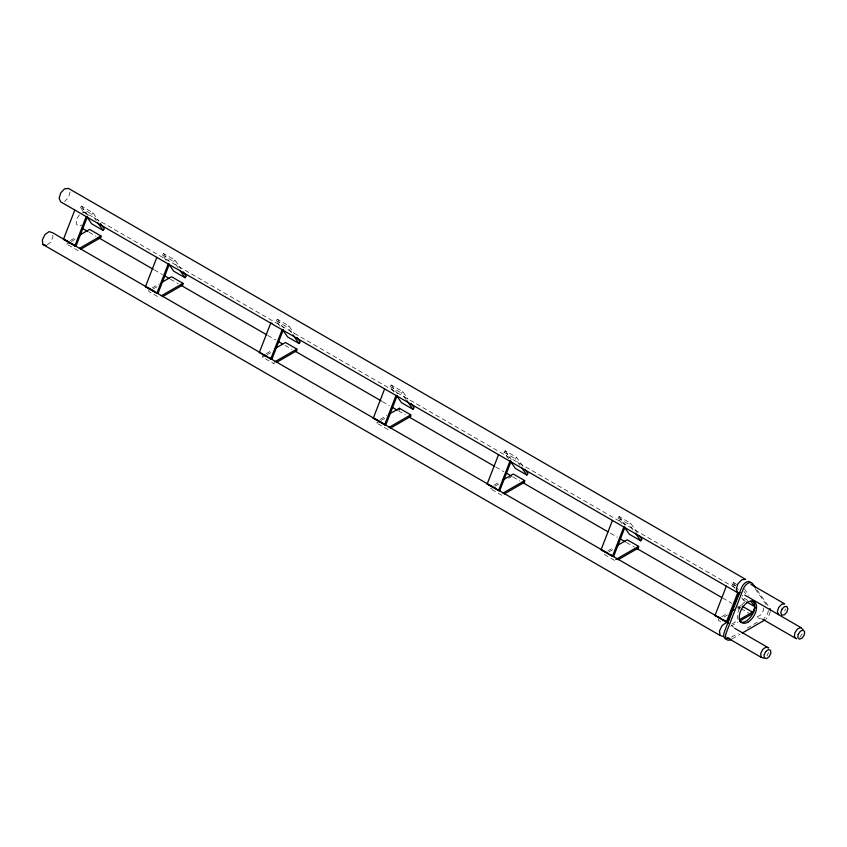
<?xml version="1.0" encoding="UTF-8"?>
<svg xmlns="http://www.w3.org/2000/svg" width="847" height="847" viewBox="0 0 847 847"><rect width="100%" height="100%" fill="white"/><g stroke="black" fill="none" stroke-linecap="round" stroke-linejoin="round"><path stroke-width="0.64" stroke-dasharray="4.24 3.18" d="M78.178 250.701L66.786 244.127L66.786 242.549M148.797 289.896L148.797 291.474L160.189 298.049M274.089 362.23L274.089 363.808L262.697 357.233L262.697 355.655M387.99 429.567L376.597 422.992L376.597 421.414M501.89 495.336L490.508 488.751L490.508 487.173M718.309 618.702L718.309 620.279L721.729 622.249M763.687 607.987L763.422 610.56L760.077 615.451L755.905 617.219L761.485 618.913M70.11 191.983L68.501 197.404L64.616 201.512M784.809 611.058L785.444 608.908M767.011 655.737L768.557 652.571M79.406 214.842L76.738 218.759L76.188 223.894L78.75 226.276L81.884 224.942M799.769 637.378L802.416 633.503M84.118 213.02L80.327 207.621L81.513 206.149L92.895 212.724L98.972 221.363M96.272 220.675L91.72 214.196L92.895 212.724M166.128 260.368L162.338 254.968L163.513 253.497L174.905 260.071L180.983 268.721M178.283 268.033L173.72 261.543L174.905 260.071M280.039 326.137L276.238 320.727L277.424 319.255L288.816 325.83L294.131 333.4M291.421 332.712L287.631 327.313L288.816 325.83M393.94 391.896L390.139 386.497L391.325 385.025L402.717 391.6L408.032 399.159M406.084 399.551L401.531 393.072L402.717 391.6M508.602 458.735L504.039 452.256L505.225 450.784L516.617 457.359L523.457 467.078M519.994 465.31L515.431 458.83L516.617 457.359M621.74 523.414L617.95 518.015L619.125 516.543L630.517 523.118L637.357 532.837M633.133 529.989L629.332 524.589L630.517 523.118M734.889 588.093L731.85 583.774L733.036 582.302L737.589 584.938M745.519 601.296L743.243 599.983L744.428 598.511L742.141 595.272M47.231 244.783L50.365 242.528L52.959 237.202L52.44 232.671M70.206 240.569L75.902 237.287M66.786 244.127L70.206 242.147M71.339 241.49L75.902 238.865M152.216 287.916L159.045 283.978M153.349 288.838L157.902 286.212M266.117 353.686L271.813 350.393M262.697 357.233L266.117 355.264M267.25 354.607L270.669 352.627M380.017 419.445L386.857 415.496M376.597 422.992L380.017 421.023M381.161 420.366L385.713 417.73M493.917 485.204L499.614 481.911M490.508 488.751L493.917 486.781M495.061 486.125L499.614 483.489M508.729 478.237L512.149 476.258M607.828 550.963L613.514 547.681M608.961 551.884L613.514 549.258M721.729 616.722L727.425 613.44M737.673 607.521L741.093 605.552M724.005 616.987L727.425 615.017M737.673 609.099L741.093 607.13M731.977 623.964L737.673 620.671M730.834 626.198L737.673 622.249M731.459 637.177L738.213 633.281M747.223 628.072L759.611 620.925M732.157 638.882L740.034 634.329M82.159 212.978L84.255 212.089L735.048 587.829M80.327 207.621L91.72 214.196M162.338 254.968L173.72 261.543M276.238 320.727L287.631 327.313M390.139 386.497L401.531 393.072M504.039 452.256L515.431 458.83M617.95 518.015L629.332 524.589M731.85 583.774L735.27 585.753M744.428 598.511L747.837 600.481M89.062 232.226L95.933 236.197M154.366 269.928L162.391 274.566M170.406 279.192L178.431 283.819M267.8 335.423L275.826 340.049M284.984 345.343L291.866 349.313M382.378 401.573L389.249 405.544M398.418 410.837L405.3 414.797M495.813 467.057L503.827 471.694M512.996 476.988L519.867 480.948M610.391 533.208L617.262 537.178M626.431 542.472L634.445 547.098M722.671 598.035L731.84 603.329M737.568 606.643L739.865 607.966M741.009 608.622L749.023 613.249M604.409 554.52L614.657 560.439M731.332 625.213L733.936 627.585M84.255 212.089L86.818 214.471M757.08 590.01L768.832 606.727M755.259 588.951L767.011 605.669M744.428 588.877L748.981 595.367M743.994 591.428L745.519 593.599M733.036 582.302L738.351 589.861M741.718 597.823L743.243 599.983M619.125 516.543L625.202 525.182M505.225 450.784L511.302 459.423M391.325 385.025L397.402 393.664M277.424 319.255L283.491 327.905M163.513 253.497L168.839 261.056M81.513 206.149L88.342 215.869M738.118 619.57A12.229 7.062 -60 0 1 741.03 605.954M741.771 604.97A12.229 7.062 -60 0 1 745.212 601.698M768.398 610.602A7.771 4.489 -60 0 1 763.93 618.331M770.219 611.65A7.771 4.489 -60 0 1 765.752 619.39"/><path stroke-width="1.27" d="M80.454 234.651L89.57 229.389L100.952 235.964L100.952 237.552L80.454 249.389M162.465 281.998L171.57 276.736L182.963 283.322L182.963 284.899L162.465 296.736M275.222 348.424L285.481 342.506L296.873 349.08L296.873 350.658L276.366 362.495M399.382 409.842L399.382 408.265L410.774 414.839L410.774 416.417L390.266 428.254M503.033 479.942L513.282 474.024L524.674 480.598L524.674 482.176L504.177 494.013M616.934 545.701L627.182 539.783L638.574 546.357L638.574 547.935L618.077 559.782M742.226 606.208L752.485 612.127L752.485 613.704L739.95 620.936M753.618 612.275L753.894 609.702L755.228 607.754M74.822 245.958L86.214 216.599L87.4 216.705L76.008 246.064L74.822 245.958L63.43 239.383L74.822 210.024M156.833 293.306L168.225 263.946L169.411 264.052L158.018 293.411L156.833 293.306L145.44 286.731L156.833 257.372M283.311 329.811L271.919 359.17L270.733 359.064L259.341 352.49L270.733 323.131L271.919 323.236M270.733 359.064L282.125 329.705M384.633 424.823L396.025 395.464L397.211 395.57L385.819 424.929L384.633 424.823L373.252 418.249L384.633 388.889M498.544 490.582L509.936 461.234L511.112 461.34L499.73 490.688L498.544 490.582L487.152 484.008L498.544 454.659M612.445 556.352L623.837 526.993L625.022 527.099L613.63 556.458L612.445 556.352L601.052 549.777L612.445 520.418M726.345 622.111L737.737 592.752L738.923 592.858L727.531 622.217L726.345 622.111L714.953 615.536L726.345 586.177M87.156 217.34L91.72 223.83L103.101 230.405L104.287 228.934L100.497 223.534M169.167 264.698L173.72 271.178L185.112 277.752L186.298 276.281L183.259 271.961M282.316 329.377L287.631 336.937L299.023 343.511L300.198 342.04L297.159 337.72M396.978 396.216L401.531 402.696L412.923 409.27L414.109 407.799L411.07 403.479M510.116 460.895L515.431 468.455L526.823 475.04L528.009 473.558L524.971 469.238M624.779 527.734L629.332 534.224L640.724 540.799L641.91 539.327L639.633 536.087M79.311 248.467L100.952 235.964M161.322 295.815L182.963 283.322M275.222 361.574L296.873 349.08M389.133 414.183L399.382 408.265M389.133 427.333L410.774 414.839M503.033 493.092L524.674 480.598M615.801 559.518L638.574 546.357M730.834 611.47L734.254 609.491M739.95 619.358L752.485 612.127M742.29 633.027L764.809 620.025M802.85 629.427L800.817 627.542L797.503 628.95L794.857 632.825L794.422 636.902L796.455 638.786L762.607 619.242M737.875 592.847L736.265 589.29L737.875 583.869L741.771 579.761L745.656 579.369L68.501 188.426L64.616 188.807L60.719 192.915L59.11 198.336L60.719 201.893L737.875 592.847L740.469 592.593M63.43 239.383L64.616 239.489M145.44 286.731L146.626 286.837M259.341 352.49L260.527 352.596M373.252 418.249L374.427 418.354M487.152 484.008L491.747 486.093M601.052 549.777L607.934 553.165M714.953 615.536L716.139 615.642M728.441 622.969L52.44 232.671L49.115 231.602L44.944 234.608L42.35 239.945L42.869 244.465L46.183 245.545M728.484 623.265L726.271 622.556L722.089 625.562L719.505 630.888L720.024 635.419L723.338 636.489M729.849 638.585L727.224 637.738L761.072 657.272L763.698 658.13M750.961 584.398L784.809 603.932L781.717 604.239L778.637 607.5L777.355 611.799L778.637 614.626M744.788 595.081L800.817 627.542M746.652 601.952L754.635 606.558L750.834 601.158M82.191 228.256L87.919 231.559M98.231 237.52L153.222 269.272M164.678 275.889L169.262 278.536M180.718 285.143L266.657 334.756M278.112 341.373L282.697 344.02M295.296 351.293L381.235 400.906M391.547 406.867L397.275 410.17M408.73 416.788L494.669 466.401M506.125 473.018L510.709 475.665M522.165 482.271L608.093 531.884M619.559 538.501L625.287 541.815M636.743 548.422L721.528 597.379M65.759 240.146L76.008 246.064M147.77 287.493L154.599 291.432M263.946 354.565L267.366 356.545M269.642 357.858L271.919 359.17M375.57 419.011L384.686 424.273M494.034 487.406L496.31 488.719M610.211 554.478L613.63 556.458M718.415 616.955L720.702 618.268M722.978 619.581L727.531 622.217M734.815 628.379L768.663 647.923L766.027 647.076L762.713 649.458L760.659 653.683L761.072 657.272M42.869 244.465L720.024 635.419M755.609 587.913L752.676 583.742A7.771 4.489 -60 0 0 743.158 589.226L726.271 632.762A7.771 4.489 -60 0 0 731.025 639.527M752.771 600.767L754.296 602.926M737.928 592.424L739.442 594.583M635.409 533.229L640.724 540.799M521.508 467.47L526.823 475.04M406.846 400.631L412.923 409.27M292.946 334.872L299.023 343.511M179.797 270.193L185.112 277.752M97.786 222.846L103.101 230.405M753.586 601.804A12.229 7.062 -60 0 1 751.045 616.447A12.229 7.062 -60 0 1 739.463 621.359M750.855 582.683A7.771 4.489 -60 0 0 741.337 588.178L724.45 631.714A7.771 4.489 -60 0 0 726.461 639.22M769.965 608.527A7.771 4.489 -60 0 1 770.304 610.518M798.181 634.392L797.821 637.696L799.473 639.22L802.151 638.077L804.301 634.943L804.65 631.64L802.998 630.115L800.32 631.259L798.181 634.392M781.823 609.342L780.786 612.826L781.823 615.113L784.322 614.858L786.821 612.222L787.858 608.739L786.821 606.452L784.322 606.706L781.823 609.342M765.72 651.555L764.058 654.985L764.396 657.886L766.524 658.574L769.203 656.647L770.876 653.217L770.537 650.316L768.409 649.628L765.72 651.555M747.922 622.164A12.229 7.062 -60 0 0 755.408 602.863A12.229 7.062 -60 0 0 740.426 611.502A12.229 7.062 -60 0 0 747.922 622.164"/></g></svg>
